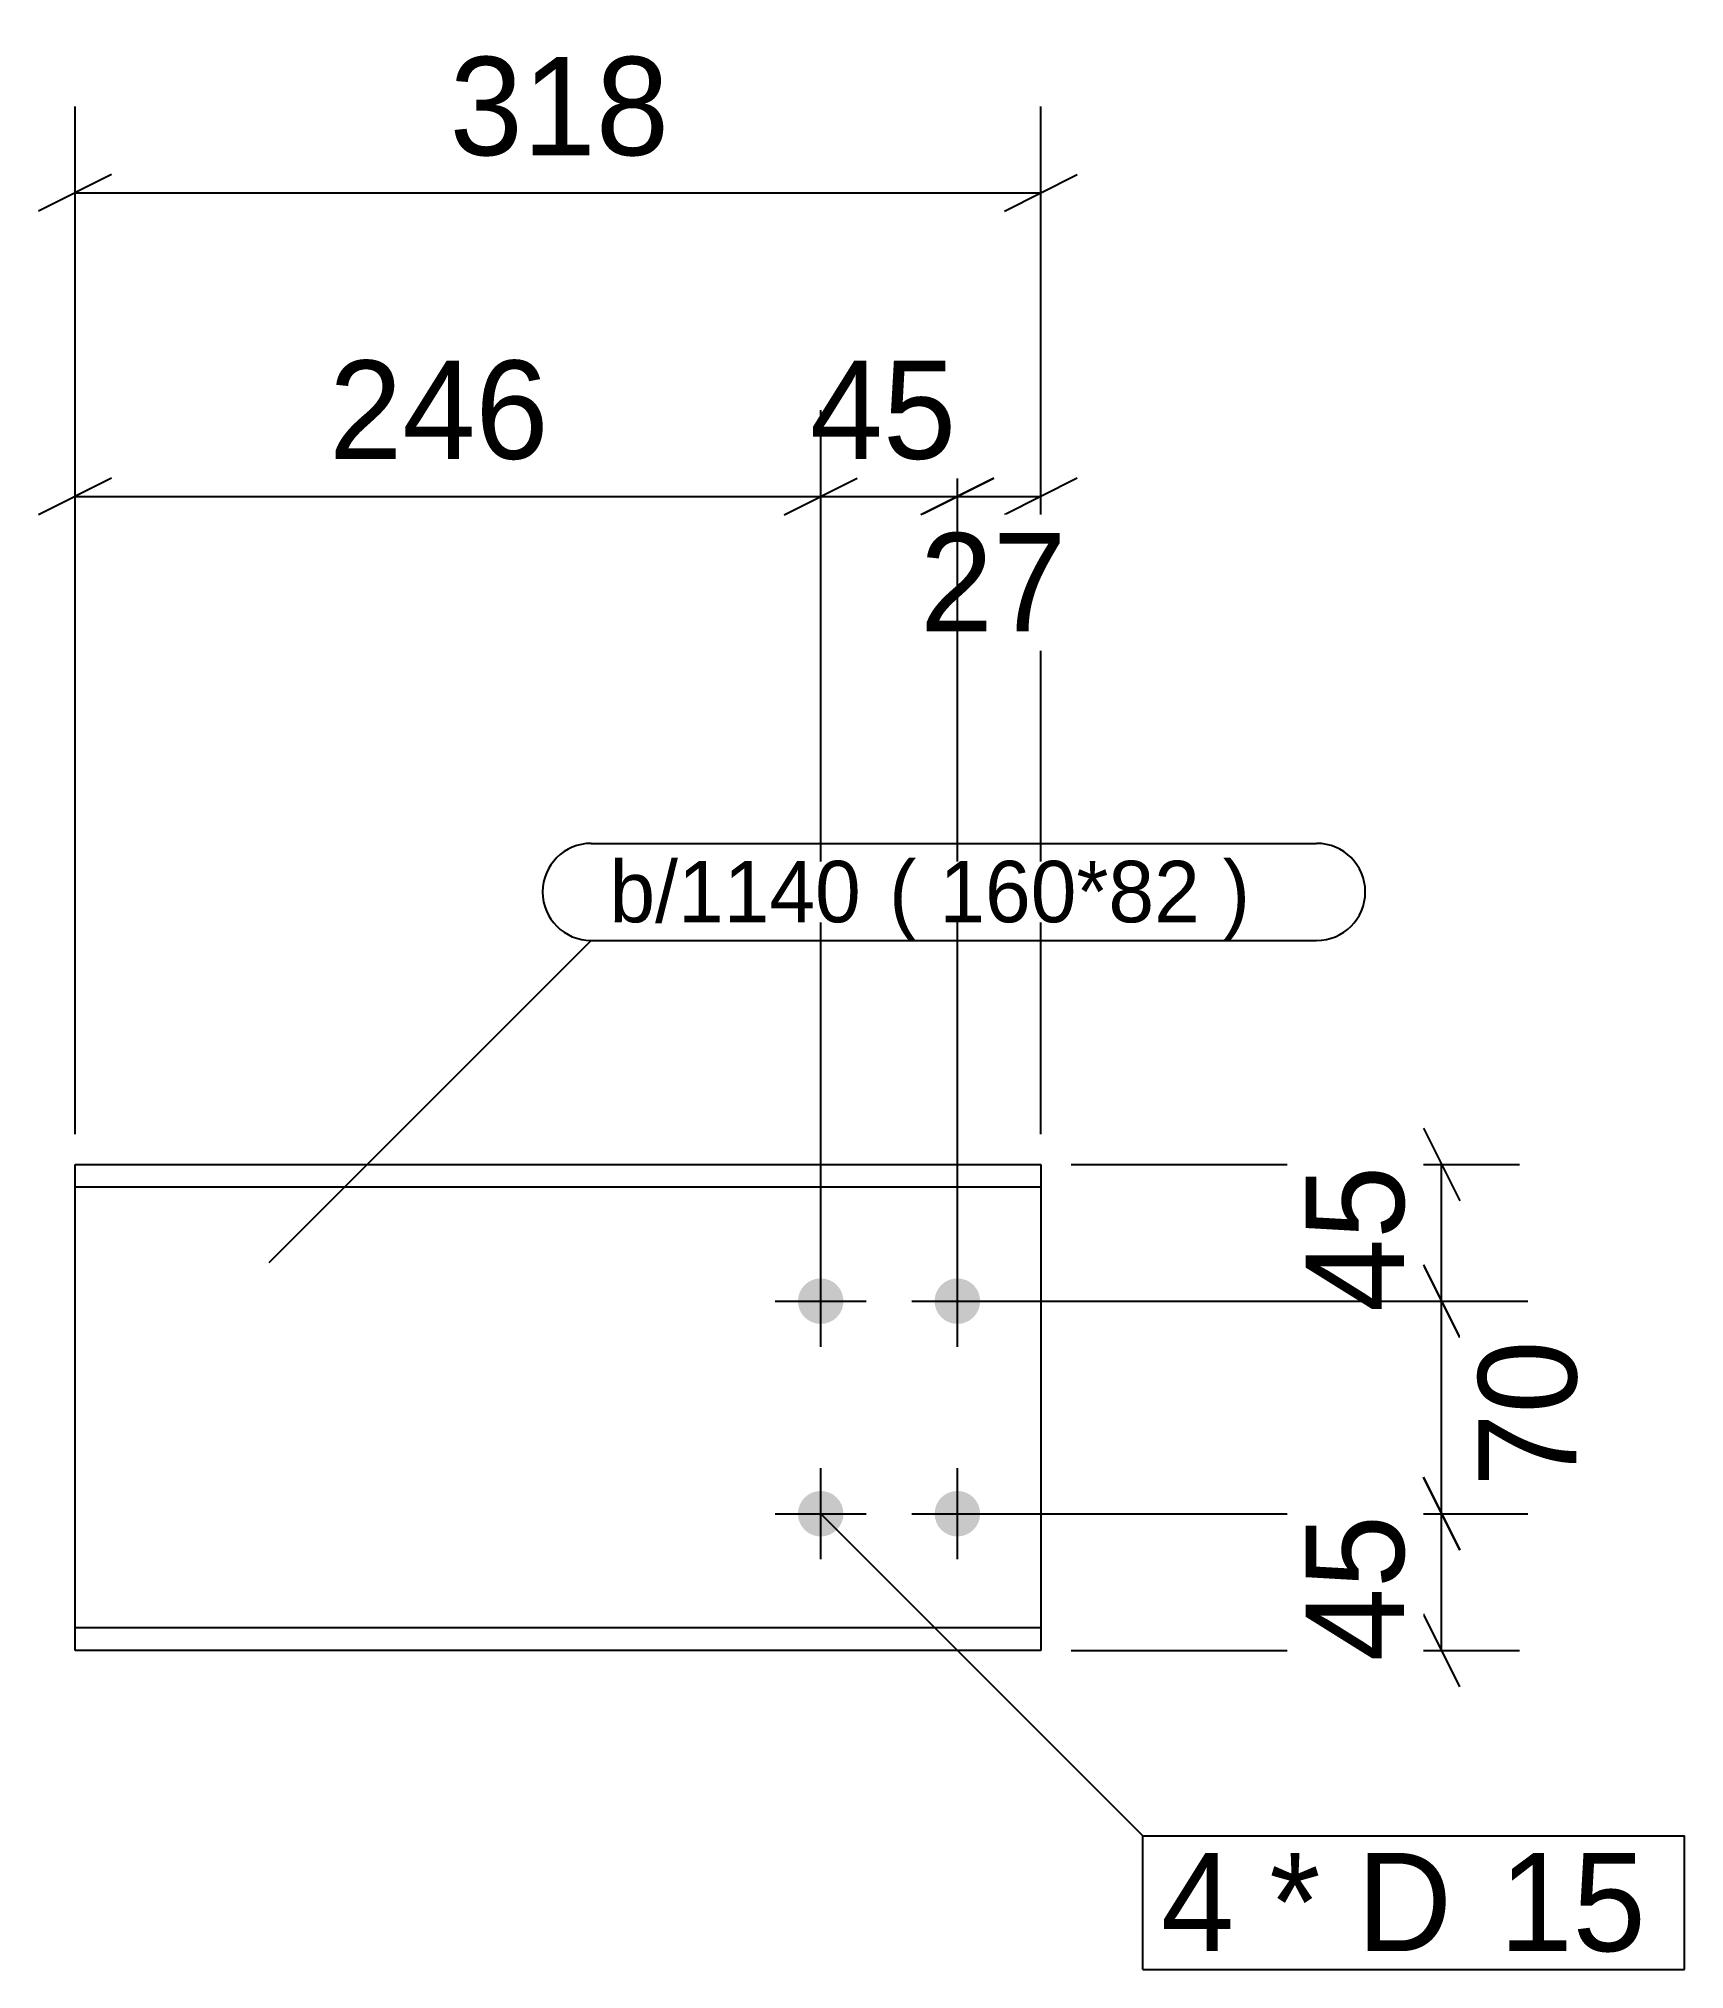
# Model space of a CAD drawing. Header units: millimetres. Extents: x 32 to 574, y 32 to 668.
import ezdxf

# ---------------------------------------------------------------- set-up
doc = ezdxf.new("R2010")
doc.units = ezdxf.units.MM
doc.styles.add('Comic Sans MS', font='COMIC.TTF', dxfattribs={"height": 0.2})

msp = doc.modelspace()

# ---------------------------------------------------------------- hatches: boundary and pattern name
at = {"linetype": 'Continuous'}
for points in [[(282.03, 252.07, -1), (297.03, 252.07, -1)], [(327.03, 252.07, -1), (342.03, 252.07, -1)], [(282.03, 182.07, -1), (297.03, 182.07, -1)], [(327.03, 182.07, -1), (342.03, 182.07, -1)]]:
    msp.add_hatch(color=3, dxfattribs=at).paths.add_polyline_path(points)

# ---------------------------------------------------------------- linework, layer by layer
at = {"color": 8, "linetype": 'Continuous'}
for p, q in [((44, 307.07), (44, 645.47)), ((362.03, 307.07), (362.03, 645.47)), ((56, 623.07), (32, 611.06)), ((44, 617.07), (362.03, 617.07)), ((350.03, 611.06), (374.03, 623.07)), ((44, 307.07), (44, 545.47)), ((289.53, 262.07), (289.53, 545.47)), ((334.53, 262.07), (334.53, 542.67)), ((362.03, 307.07), (362.03, 542.67)), ((56, 523.07), (32, 511.06)), ((277.53, 511.06), (301.53, 523.07)), ((322.53, 511.06), (346.53, 523.07)), ((374.03, 523.07), (350.03, 511.06)), ((44, 517.07), (289.53, 517.07)), ((289.53, 517.07), (334.53, 517.07)), ((334.53, 517.07), (362.03, 517.07)), ((488, 309.07), (500, 285.06)), ((372.03, 297.07), (519.6, 297.07)), ((494, 252.07), (494, 297.07)), ((500, 240.06), (488, 264.07)), ((344.53, 252.07), (519.6, 252.07)), ((494, 182.07), (494, 252.07)), ((500, 170.06), (488, 194.07)), ((344.53, 182.07), (522.4, 182.07)), ((494, 137.07), (494, 182.07)), ((500, 125.06), (488, 149.07)), ((372.03, 137.07), (519.6, 137.07))]:
    msp.add_line(p, q, dxfattribs=at)
at = {"color": 7, "linetype": 'Continuous'}
for p, q in [((213.96, 402.84), (452.84, 402.84)), ((107.9, 264.77), (213.96, 370.84)), ((213.96, 370.84), (452.84, 370.84)), ((44, 137.07), (44, 297.07)), ((44, 297.07), (362.03, 297.07)), ((362.03, 297.07), (362.03, 137.07)), ((362.03, 289.66), (44, 289.66)), ((289.53, 182.07), (395.59, 76)), ((362.03, 144.47), (44, 144.47)), ((362.03, 137.07), (44, 137.07)), ((395.59, 76), (573.92, 76)), ((395.59, 32), (395.59, 76)), ((573.92, 32), (573.92, 76)), ((395.59, 32), (573.92, 32))]:
    msp.add_line(p, q, dxfattribs=at)
at = {"color": 3, "linetype": 'Continuous'}
for p, q in [((289.53, 237.07), (289.53, 267.07)), ((334.53, 237.07), (334.53, 267.07)), ((274.53, 252.07), (304.53, 252.07)), ((319.53, 252.07), (349.53, 252.07)), ((289.53, 167.07), (289.53, 197.07)), ((334.53, 167.07), (334.53, 197.07)), ((274.53, 182.07), (304.53, 182.07)), ((319.53, 182.07), (349.53, 182.07))]:
    msp.add_line(p, q, dxfattribs=at)
at = {"color": 7, "linetype": 'Continuous'}
for centre, start, end in [((213.96, 386.84), 90, 270), ((452.84, 386.84), 270, 90)]:
    msp.add_arc(centre, 16, start, end, dxfattribs=at)

# ---------------------------------------------------------------- wipeouts: each hides what was drawn before it
at = {"color": 0}
for points in [[(245.09, 623.07), (245.09, 667.87), (160.94, 667.87), (160.94, 623.07)], [(212.26, 523.07), (212.26, 567.87), (121.27, 567.87), (121.27, 523.07)], [(427.65, 38), (427.65, 70), (401.59, 70), (401.59, 38)], [(503.44, 38), (503.44, 70), (437.25, 70), (437.25, 38)], [(558.32, 38), (558.32, 70), (513.04, 70), (513.04, 38)]]:
    msp.add_wipeout(points, dxfattribs=at)

# ---------------------------------------------------------------- next in the draw order: texts
at = {"color": 3, "style": 'Comic Sans MS'}
for s, p in [('318', (167.34, 629.47)), ('246', (127.67, 529.47))]:
    msp.add_text(s, height=32.375, dxfattribs=at).set_placement(p)

# ---------------------------------------------------------------- next in the draw order: wipeouts: each hides what was drawn before it
at = {"color": 0}
for points in [[(380.74, 466.27), (380.74, 511.06), (315.81, 511.06), (315.81, 466.27)], [(488, 307.03), (443.2, 307.03), (443.2, 242.1), (488, 242.1)], [(427.65, 38), (427.65, 70), (401.59, 70), (401.59, 38)], [(503.44, 38), (503.44, 70), (437.25, 70), (437.25, 38)], [(558.32, 38), (558.32, 70), (513.04, 70), (513.04, 38)]]:
    msp.add_wipeout(points, dxfattribs=at)

# ---------------------------------------------------------------- next in the draw order: linework, layer by layer
at = {"color": 8, "linetype": 'Continuous'}
for p, q in [((334.53, 262.07), (334.53, 545.47)), ((346.53, 523.07), (322.53, 511.06)), ((488, 264.07), (500, 240.06)), ((344.53, 252.07), (522.4, 252.07))]:
    msp.add_line(p, q, dxfattribs=at)

# ---------------------------------------------------------------- next in the draw order: texts
at = {"color": 3, "style": 'Comic Sans MS'}
for s, height, p in [('27', 32.375, (322.21, 472.67)), ('4', 32.38, (401.59, 38)), ('* D', 32.375, (437.25, 38)), ('15', 32.375, (513.04, 38))]:
    msp.add_text(s, height=height, dxfattribs=at).set_placement(p)
msp.add_text('45', height=32.375, rotation=90.00021, dxfattribs=at).set_placement((481.6, 248.5))

# ---------------------------------------------------------------- next in the draw order: wipeouts: each hides what was drawn before it
at = {"color": 0}
for points in [[(344.49, 523.07), (344.49, 567.87), (279.56, 567.87), (279.56, 523.07)], [(446.84, 376.84), (446.84, 396.84), (312.06, 396.84), (312.06, 376.84)], [(544.8, 249.53), (500, 249.53), (500, 184.6), (544.8, 184.6)]]:
    msp.add_wipeout(points, dxfattribs=at)

# ---------------------------------------------------------------- next in the draw order: linework, layer by layer
at = {"color": 8, "linetype": 'Continuous'}
for p, q in [((289.53, 262.07), (289.53, 545.47)), ((277.53, 511.06), (301.53, 523.07)), ((488, 194.07), (500, 170.06)), ((344.53, 182.07), (519.6, 182.07))]:
    msp.add_line(p, q, dxfattribs=at)

# ---------------------------------------------------------------- next in the draw order: texts
at = {"color": 3, "style": 'Comic Sans MS'}
msp.add_text('45', height=32.375, dxfattribs=at).set_placement((285.96, 529.47))
msp.add_text('70', height=32.375, rotation=90.00021, dxfattribs=at).set_placement((538.4, 191))

# ---------------------------------------------------------------- next in the draw order: wipeouts: each hides what was drawn before it
at = {"color": 0}
msp.add_wipeout([(446.84, 376.84), (446.84, 396.84), (312.06, 396.84), (312.06, 376.84)], dxfattribs=at)

# ---------------------------------------------------------------- next in the draw order: texts
at = {"color": 3, "style": 'Comic Sans MS'}
msp.add_text('(\xa0160*82\xa0) ', height=20.2344, dxfattribs=at).set_placement((312.06, 376.84))

# ---------------------------------------------------------------- next in the draw order: wipeouts: each hides what was drawn before it
at = {"color": 0}
for points in [[(306.06, 376.84), (306.06, 396.84), (219.96, 396.84), (219.96, 376.84)], [(488, 192.03), (443.2, 192.03), (443.2, 127.1), (488, 127.1)]]:
    msp.add_wipeout(points, dxfattribs=at)

# ---------------------------------------------------------------- next in the draw order: texts
at = {"color": 3, "style": 'Comic Sans MS'}
msp.add_text('45', height=32.375, rotation=90.00021, dxfattribs=at).set_placement((481.6, 133.5))

# ---------------------------------------------------------------- next in the draw order: wipeouts: each hides what was drawn before it
at = {"color": 0}
msp.add_wipeout([(306.06, 376.84), (306.06, 396.84), (219.96, 396.84), (219.96, 376.84)], dxfattribs=at)

# ---------------------------------------------------------------- next in the draw order: texts
at = {"color": 3, "style": 'Comic Sans MS'}
msp.add_text('b/1140', height=20.234, dxfattribs=at).set_placement((219.96, 376.84))

doc.saveas('drawing.dxf')
